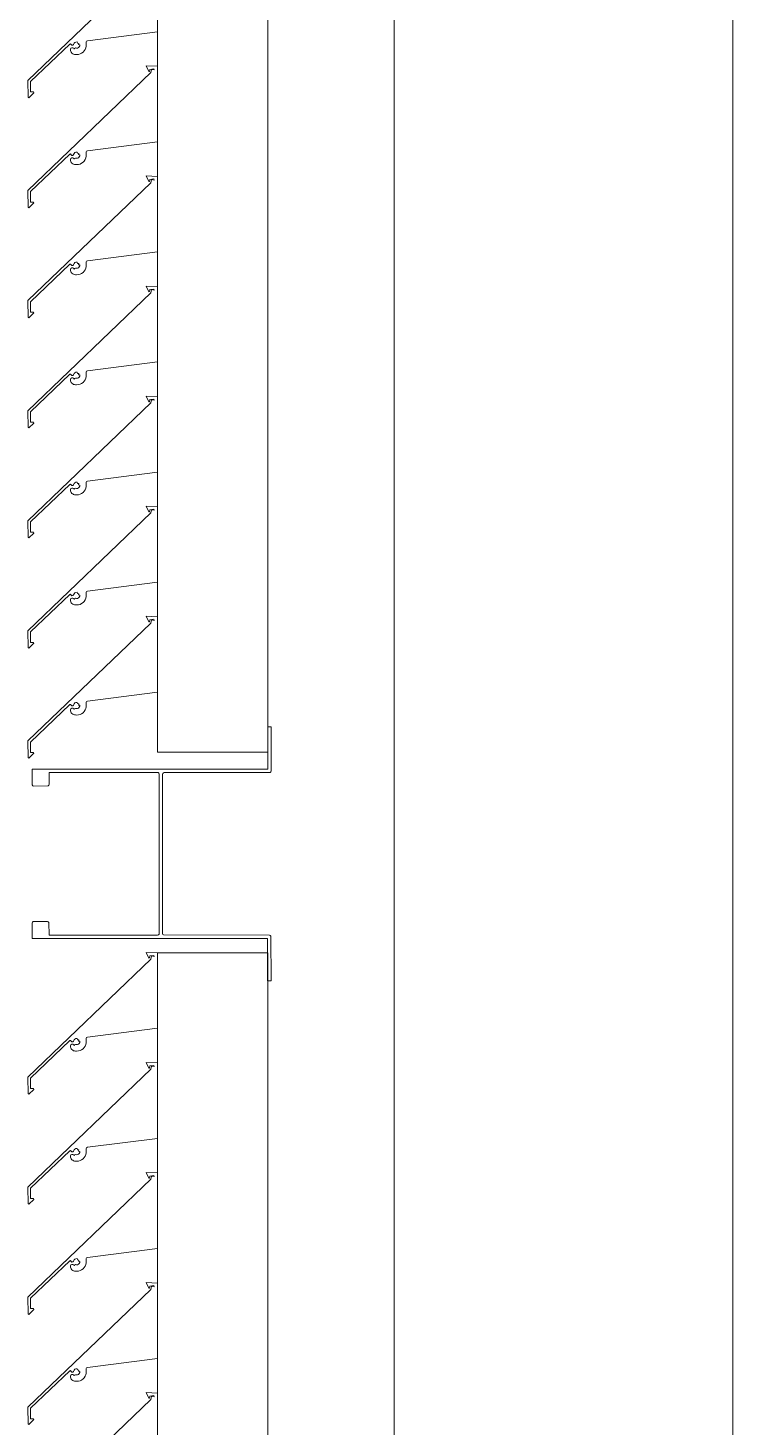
# Model space of a CAD drawing. Header units: millimetres. Extents: x -220592 to 404889, y -217665 to 38245.
# Drawn here: x -806.58 to -802.42, y -1155.91 to -1147.65 of the extents above; entities that cross this region are included whole.
import ezdxf

# ---------------------------------------------------------------- set-up
doc = ezdxf.new("R2010")
doc.units = ezdxf.units.MM
doc.linetypes.add('XKITLINE00', pattern=[0])
doc.layers.add('Part', color=7, linetype='Continuous', lineweight=0)

# ---------------------------------------------------------------- blocks, each defined once
blk = doc.blocks.new('*A15047')
at = {"layer": 'Part', "color": 7, "linetype": 'XKITLINE00', "lineweight": 0}
for p, q in [((8.69, 356.643483), (8.69, 102.780027)), ((6.69, 102.780027), (6.69, 273.099959))]:
    blk.add_line(p, q, dxfattribs=at)
blk = doc.blocks.new('*A15754')
at = {"layer": 'Part', "color": 7, "linetype": 'XKITLINE00', "lineweight": 0}
for p, q in [((5.255094, 253.977984), (4.529972, 253.281738)), ((5.294696, 254.015326), (5.227201, 254.01794)), ((5.227201, 254.01794), (5.242736, 253.984453)), ((5.242736, 253.984453), (5.247859, 253.984865)), ((5.247859, 253.984865), (5.247988, 253.997056)), ((5.247988, 253.997056), (5.272971, 254.000196)), ((5.257991, 253.996527), (5.255094, 253.977984)), ((5.275007, 253.993623), (5.257991, 253.996527)), ((5.272971, 254.000196), (5.275007, 253.993623)), ((4.880888, 253.516618), (5.294696, 253.569622)), ((4.545007, 253.275371), (4.776023, 253.496774)), ((4.776023, 253.496774), (4.781182, 253.497866)), ((4.78333, 253.471956), (4.78069, 253.466482)), ((4.78069, 253.466482), (4.781186, 253.458712)), ((4.781182, 253.497866), (4.784837, 253.493239)), ((4.781186, 253.458712), (4.782921, 253.453216)), ((4.788474, 253.475193), (4.78333, 253.471956)), ((4.784837, 253.493239), (4.789301, 253.489385)), ((4.794552, 253.475205), (4.788474, 253.475193)), ((4.789301, 253.489385), (4.795195, 253.489591)), ((4.799708, 253.471987), (4.794552, 253.475205)), ((4.795195, 253.489591), (4.799378, 253.493748)), ((4.799378, 253.493748), (4.802492, 253.501322)), ((4.80265, 253.466515), (4.799708, 253.471987)), ((4.802492, 253.501322), (4.807159, 253.506108)), ((4.80468, 253.471496), (4.80265, 253.466515)), ((4.809491, 253.473903), (4.80468, 253.471496)), ((4.807159, 253.506108), (4.813235, 253.508898)), ((4.815409, 253.472998), (4.809491, 253.473903)), ((4.813235, 253.508898), (4.819907, 253.50932)), ((4.821909, 253.473342), (4.815409, 253.472998)), ((4.819907, 253.50932), (4.822229, 253.50193)), ((4.827877, 253.47594), (4.821909, 253.473342)), ((4.822229, 253.50193), (4.829394, 253.500986)), ((4.832559, 253.480462), (4.827877, 253.47594)), ((4.829394, 253.500986), (4.828225, 253.493926)), ((4.828225, 253.493926), (4.83593, 253.49282)), ((4.835361, 253.486336), (4.832559, 253.480462)), ((4.83593, 253.49282), (4.835361, 253.486336)), ((4.854591, 253.448618), (4.861687, 253.456005)), ((4.861687, 253.456005), (4.867327, 253.464555)), ((4.867327, 253.464555), (4.871325, 253.473985)), ((4.871325, 253.473985), (4.873548, 253.483984)), ((4.872437, 253.504354), (4.872676, 253.509876)), ((4.873923, 253.49422), (4.872437, 253.504354)), ((4.872676, 253.509876), (4.875813, 253.514428)), ((4.873548, 253.483984), (4.873923, 253.49422)), ((4.875813, 253.514428), (4.880888, 253.516618)), ((4.782921, 253.453216), (4.785675, 253.448153)), ((4.785675, 253.448153), (4.789347, 253.44371)), ((4.789347, 253.44371), (4.7938, 253.440052)), ((4.7938, 253.440052), (4.79887, 253.437312)), ((4.79887, 253.437312), (4.804371, 253.435593)), ((4.804371, 253.435593), (4.810099, 253.434957)), ((4.810099, 253.434957), (4.816898, 253.434859)), ((4.816898, 253.434859), (4.827111, 253.435644)), ((4.827111, 253.435644), (4.837012, 253.438267)), ((4.837012, 253.438267), (4.846275, 253.44264)), ((4.846275, 253.44264), (4.854591, 253.448618)), ((4.529972, 253.281738), (4.530525, 253.182587)), ((4.535206, 253.180119), (4.563855, 253.209007)), ((4.54535, 253.214025), (4.545007, 253.275371)), ((4.56277, 253.213928), (4.54535, 253.214025)), ((4.563855, 253.209007), (4.56277, 253.213928)), ((4.530525, 253.182587), (4.535206, 253.180119))]:
    blk.add_line(p, q, dxfattribs=at)
blk = doc.blocks.new('*A15755')
at = {"layer": 'Part', "color": 7, "linetype": 'XKITLINE00', "lineweight": 0}
for p, q in [((5.255094, 253.327984), (4.529972, 252.631738)), ((5.294696, 253.365326), (5.227201, 253.36794)), ((5.227201, 253.36794), (5.242736, 253.334453)), ((5.242736, 253.334453), (5.247859, 253.334865)), ((5.247859, 253.334865), (5.247988, 253.347056)), ((5.247988, 253.347056), (5.272971, 253.350196)), ((5.257991, 253.346527), (5.255094, 253.327984)), ((5.275007, 253.343623), (5.257991, 253.346527)), ((5.272971, 253.350196), (5.275007, 253.343623)), ((4.880888, 252.866618), (5.294696, 252.919622)), ((4.545007, 252.625371), (4.776023, 252.846774)), ((4.776023, 252.846774), (4.781182, 252.847866)), ((4.78333, 252.821956), (4.78069, 252.816482)), ((4.78069, 252.816482), (4.781186, 252.808712)), ((4.781182, 252.847866), (4.784837, 252.843239)), ((4.781186, 252.808712), (4.782921, 252.803216)), ((4.782921, 252.803216), (4.785675, 252.798153)), ((4.788474, 252.825193), (4.78333, 252.821956)), ((4.784837, 252.843239), (4.789301, 252.839385)), ((4.785675, 252.798153), (4.789347, 252.79371)), ((4.794552, 252.825205), (4.788474, 252.825193)), ((4.789301, 252.839385), (4.795195, 252.839591)), ((4.789347, 252.79371), (4.7938, 252.790052)), ((4.799708, 252.821987), (4.794552, 252.825205)), ((4.795195, 252.839591), (4.799378, 252.843748)), ((4.799378, 252.843748), (4.802492, 252.851322)), ((4.80265, 252.816515), (4.799708, 252.821987)), ((4.802492, 252.851322), (4.807159, 252.856108)), ((4.80468, 252.821496), (4.80265, 252.816515)), ((4.809491, 252.823903), (4.80468, 252.821496)), ((4.807159, 252.856108), (4.813235, 252.858898)), ((4.815409, 252.822998), (4.809491, 252.823903)), ((4.813235, 252.858898), (4.819907, 252.85932)), ((4.821909, 252.823342), (4.815409, 252.822998)), ((4.819907, 252.85932), (4.822229, 252.85193)), ((4.827877, 252.82594), (4.821909, 252.823342)), ((4.822229, 252.85193), (4.829394, 252.850986)), ((4.832559, 252.830462), (4.827877, 252.82594)), ((4.829394, 252.850986), (4.828225, 252.843926)), ((4.828225, 252.843926), (4.83593, 252.84282)), ((4.835361, 252.836336), (4.832559, 252.830462)), ((4.83593, 252.84282), (4.835361, 252.836336)), ((4.846275, 252.79264), (4.854591, 252.798618)), ((4.854591, 252.798618), (4.861687, 252.806005)), ((4.861687, 252.806005), (4.867327, 252.814555)), ((4.867327, 252.814555), (4.871325, 252.823985)), ((4.871325, 252.823985), (4.873548, 252.833984)), ((4.872437, 252.854354), (4.872676, 252.859876)), ((4.873923, 252.84422), (4.872437, 252.854354)), ((4.872676, 252.859876), (4.875813, 252.864428)), ((4.873548, 252.833984), (4.873923, 252.84422)), ((4.875813, 252.864428), (4.880888, 252.866618)), ((4.7938, 252.790052), (4.79887, 252.787312)), ((4.79887, 252.787312), (4.804371, 252.785593)), ((4.804371, 252.785593), (4.810099, 252.784957)), ((4.810099, 252.784957), (4.816898, 252.784859)), ((4.816898, 252.784859), (4.827111, 252.785644)), ((4.827111, 252.785644), (4.837012, 252.788267)), ((4.837012, 252.788267), (4.846275, 252.79264)), ((4.529972, 252.631738), (4.530525, 252.532587)), ((4.535206, 252.530119), (4.563855, 252.559007)), ((4.54535, 252.564025), (4.545007, 252.625371)), ((4.56277, 252.563928), (4.54535, 252.564025)), ((4.563855, 252.559007), (4.56277, 252.563928)), ((4.530525, 252.532587), (4.535206, 252.530119))]:
    blk.add_line(p, q, dxfattribs=at)
blk = doc.blocks.new('*A15770')
at = {"layer": 'Part', "color": 7, "linetype": 'XKITLINE00', "lineweight": 0}
for p, q in [((5.294696, 255.96533), (5.944696, 255.96533)), ((5.294696, 255.96533), (5.294696, 243.465444)), ((5.944696, 255.96533), (5.944696, 243.465444)), ((5.294696, 243.465444), (5.944696, 243.465444))]:
    blk.add_line(p, q, dxfattribs=at)
blk = doc.blocks.new('*A15775')
at = {"layer": 'Part', "color": 7, "linetype": 'XKITLINE00', "lineweight": 0}
for p, q in [((5.294696, 257.949826), (5.227201, 257.95244)), ((5.227201, 257.95244), (5.242736, 257.918953)), ((5.242736, 257.918953), (5.247859, 257.919365)), ((5.247859, 257.919365), (5.247988, 257.931556)), ((5.247988, 257.931556), (5.272971, 257.934696)), ((5.257991, 257.931027), (5.255094, 257.912484)), ((5.275007, 257.928123), (5.257991, 257.931027)), ((5.272971, 257.934696), (5.275007, 257.928123)), ((5.255094, 257.912484), (4.529972, 257.216238)), ((4.880888, 257.451118), (5.294696, 257.504122)), ((4.545007, 257.209871), (4.776023, 257.431274)), ((4.776023, 257.431274), (4.781182, 257.432366)), ((4.781182, 257.432366), (4.784837, 257.427739)), ((4.784837, 257.427739), (4.789301, 257.423885)), ((4.789301, 257.423885), (4.795195, 257.424091)), ((4.795195, 257.424091), (4.799378, 257.428248)), ((4.799378, 257.428248), (4.802492, 257.435822)), ((4.802492, 257.435822), (4.807159, 257.440608)), ((4.807159, 257.440608), (4.813235, 257.443398)), ((4.813235, 257.443398), (4.819907, 257.44382)), ((4.819907, 257.44382), (4.822229, 257.43643)), ((4.822229, 257.43643), (4.829394, 257.435486)), ((4.829394, 257.435486), (4.828225, 257.428426)), ((4.828225, 257.428426), (4.83593, 257.42732)), ((4.835361, 257.420836), (4.832559, 257.414962)), ((4.83593, 257.42732), (4.835361, 257.420836)), ((4.872437, 257.438854), (4.872676, 257.444376)), ((4.873923, 257.42872), (4.872437, 257.438854)), ((4.872676, 257.444376), (4.875813, 257.448928)), ((4.873548, 257.418484), (4.873923, 257.42872)), ((4.875813, 257.448928), (4.880888, 257.451118)), ((4.78333, 257.406456), (4.78069, 257.400982)), ((4.78069, 257.400982), (4.781186, 257.393212)), ((4.781186, 257.393212), (4.782921, 257.387716)), ((4.782921, 257.387716), (4.785675, 257.382653)), ((4.788474, 257.409693), (4.78333, 257.406456)), ((4.785675, 257.382653), (4.789347, 257.37821)), ((4.794552, 257.409705), (4.788474, 257.409693)), ((4.789347, 257.37821), (4.7938, 257.374552)), ((4.7938, 257.374552), (4.79887, 257.371812)), ((4.799708, 257.406487), (4.794552, 257.409705)), ((4.79887, 257.371812), (4.804371, 257.370093)), ((4.80265, 257.401015), (4.799708, 257.406487)), ((4.80468, 257.405996), (4.80265, 257.401015)), ((4.804371, 257.370093), (4.810099, 257.369457)), ((4.809491, 257.408403), (4.80468, 257.405996)), ((4.815409, 257.407498), (4.809491, 257.408403)), ((4.810099, 257.369457), (4.816898, 257.369359)), ((4.821909, 257.407842), (4.815409, 257.407498)), ((4.816898, 257.369359), (4.827111, 257.370144)), ((4.827877, 257.41044), (4.821909, 257.407842)), ((4.827111, 257.370144), (4.837012, 257.372767)), ((4.832559, 257.414962), (4.827877, 257.41044)), ((4.837012, 257.372767), (4.846275, 257.37714)), ((4.846275, 257.37714), (4.854591, 257.383118)), ((4.854591, 257.383118), (4.861687, 257.390505)), ((4.861687, 257.390505), (4.867327, 257.399055)), ((4.867327, 257.399055), (4.871325, 257.408485)), ((4.871325, 257.408485), (4.873548, 257.418484)), ((4.529972, 257.216238), (4.530525, 257.117087)), ((4.54535, 257.148525), (4.545007, 257.209871)), ((4.530525, 257.117087), (4.535206, 257.114619)), ((4.535206, 257.114619), (4.563855, 257.143507)), ((4.56277, 257.148428), (4.54535, 257.148525)), ((4.563855, 257.143507), (4.56277, 257.148428))]:
    blk.add_line(p, q, dxfattribs=at)
blk = doc.blocks.new('*A15776')
at = {"layer": 'Part', "color": 7, "linetype": 'XKITLINE00', "lineweight": 0}
for p, q in [((5.294696, 258.599826), (5.227201, 258.60244)), ((5.227201, 258.60244), (5.242736, 258.568953)), ((5.247859, 258.569365), (5.247988, 258.581556)), ((5.247988, 258.581556), (5.272971, 258.584696)), ((5.257991, 258.581027), (5.255094, 258.562484)), ((5.275007, 258.578123), (5.257991, 258.581027)), ((5.272971, 258.584696), (5.275007, 258.578123)), ((5.255094, 258.562484), (4.529972, 257.866238)), ((5.242736, 258.568953), (5.247859, 258.569365)), ((4.545007, 257.859871), (4.776023, 258.081274)), ((4.776023, 258.081274), (4.781182, 258.082366)), ((4.781182, 258.082366), (4.784837, 258.077739)), ((4.799378, 258.078248), (4.802492, 258.085822)), ((4.802492, 258.085822), (4.807159, 258.090608)), ((4.807159, 258.090608), (4.813235, 258.093398)), ((4.813235, 258.093398), (4.819907, 258.09382)), ((4.819907, 258.09382), (4.822229, 258.08643)), ((4.822229, 258.08643), (4.829394, 258.085486)), ((4.829394, 258.085486), (4.828225, 258.078426)), ((4.872437, 258.088854), (4.872676, 258.094376)), ((4.873923, 258.07872), (4.872437, 258.088854)), ((4.872676, 258.094376), (4.875813, 258.098928)), ((4.875813, 258.098928), (4.880888, 258.101118)), ((4.880888, 258.101118), (5.294696, 258.154122)), ((4.78333, 258.056456), (4.78069, 258.050982)), ((4.78069, 258.050982), (4.781186, 258.043212)), ((4.781186, 258.043212), (4.782921, 258.037716)), ((4.782921, 258.037716), (4.785675, 258.032653)), ((4.788474, 258.059693), (4.78333, 258.056456)), ((4.784837, 258.077739), (4.789301, 258.073885)), ((4.785675, 258.032653), (4.789347, 258.02821)), ((4.794552, 258.059705), (4.788474, 258.059693)), ((4.789301, 258.073885), (4.795195, 258.074091)), ((4.789347, 258.02821), (4.7938, 258.024552)), ((4.7938, 258.024552), (4.79887, 258.021812)), ((4.799708, 258.056487), (4.794552, 258.059705)), ((4.795195, 258.074091), (4.799378, 258.078248)), ((4.79887, 258.021812), (4.804371, 258.020093)), ((4.80265, 258.051015), (4.799708, 258.056487)), ((4.80468, 258.055996), (4.80265, 258.051015)), ((4.804371, 258.020093), (4.810099, 258.019457)), ((4.809491, 258.058403), (4.80468, 258.055996)), ((4.815409, 258.057498), (4.809491, 258.058403)), ((4.810099, 258.019457), (4.816898, 258.019359)), ((4.821909, 258.057842), (4.815409, 258.057498)), ((4.816898, 258.019359), (4.827111, 258.020144)), ((4.827877, 258.06044), (4.821909, 258.057842)), ((4.827111, 258.020144), (4.837012, 258.022767)), ((4.832559, 258.064962), (4.827877, 258.06044)), ((4.828225, 258.078426), (4.83593, 258.07732)), ((4.835361, 258.070836), (4.832559, 258.064962)), ((4.83593, 258.07732), (4.835361, 258.070836)), ((4.837012, 258.022767), (4.846275, 258.02714)), ((4.846275, 258.02714), (4.854591, 258.033118)), ((4.854591, 258.033118), (4.861687, 258.040505)), ((4.861687, 258.040505), (4.867327, 258.049055)), ((4.867327, 258.049055), (4.871325, 258.058485)), ((4.871325, 258.058485), (4.873548, 258.068484)), ((4.873548, 258.068484), (4.873923, 258.07872)), ((4.529972, 257.866238), (4.530525, 257.767087)), ((4.54535, 257.798525), (4.545007, 257.859871)), ((4.530525, 257.767087), (4.535206, 257.764619)), ((4.535206, 257.764619), (4.563855, 257.793507)), ((4.56277, 257.798428), (4.54535, 257.798525)), ((4.563855, 257.793507), (4.56277, 257.798428))]:
    blk.add_line(p, q, dxfattribs=at)
blk = doc.blocks.new('*A15777')
at = {"layer": 'Part', "color": 7, "linetype": 'XKITLINE00', "lineweight": 0}
for p, q in [((5.294696, 259.249826), (5.227201, 259.25244)), ((5.227201, 259.25244), (5.242736, 259.218953)), ((5.255094, 259.212484), (4.529972, 258.516238)), ((5.242736, 259.218953), (5.247859, 259.219365)), ((5.247859, 259.219365), (5.247988, 259.231556)), ((5.247988, 259.231556), (5.272971, 259.234696)), ((5.257991, 259.231027), (5.255094, 259.212484)), ((5.275007, 259.228123), (5.257991, 259.231027)), ((5.272971, 259.234696), (5.275007, 259.228123)), ((4.807159, 258.740608), (4.813235, 258.743398)), ((4.813235, 258.743398), (4.819907, 258.74382)), ((4.819907, 258.74382), (4.822229, 258.73643)), ((4.872437, 258.738854), (4.872676, 258.744376)), ((4.872676, 258.744376), (4.875813, 258.748928)), ((4.875813, 258.748928), (4.880888, 258.751118)), ((4.880888, 258.751118), (5.294696, 258.804122)), ((4.545007, 258.509871), (4.776023, 258.731274)), ((4.776023, 258.731274), (4.781182, 258.732366)), ((4.78333, 258.706456), (4.78069, 258.700982)), ((4.78069, 258.700982), (4.781186, 258.693212)), ((4.781182, 258.732366), (4.784837, 258.727739)), ((4.781186, 258.693212), (4.782921, 258.687716)), ((4.782921, 258.687716), (4.785675, 258.682653)), ((4.788474, 258.709693), (4.78333, 258.706456)), ((4.784837, 258.727739), (4.789301, 258.723885)), ((4.785675, 258.682653), (4.789347, 258.67821)), ((4.794552, 258.709705), (4.788474, 258.709693)), ((4.789301, 258.723885), (4.795195, 258.724091)), ((4.789347, 258.67821), (4.7938, 258.674552)), ((4.7938, 258.674552), (4.79887, 258.671812)), ((4.799708, 258.706487), (4.794552, 258.709705)), ((4.795195, 258.724091), (4.799378, 258.728248)), ((4.79887, 258.671812), (4.804371, 258.670093)), ((4.799378, 258.728248), (4.802492, 258.735822)), ((4.80265, 258.701015), (4.799708, 258.706487)), ((4.802492, 258.735822), (4.807159, 258.740608)), ((4.80468, 258.705996), (4.80265, 258.701015)), ((4.804371, 258.670093), (4.810099, 258.669457)), ((4.809491, 258.708403), (4.80468, 258.705996)), ((4.815409, 258.707498), (4.809491, 258.708403)), ((4.810099, 258.669457), (4.816898, 258.669359)), ((4.821909, 258.707842), (4.815409, 258.707498)), ((4.816898, 258.669359), (4.827111, 258.670144)), ((4.827877, 258.71044), (4.821909, 258.707842)), ((4.822229, 258.73643), (4.829394, 258.735486)), ((4.827111, 258.670144), (4.837012, 258.672767)), ((4.832559, 258.714962), (4.827877, 258.71044)), ((4.829394, 258.735486), (4.828225, 258.728426)), ((4.828225, 258.728426), (4.83593, 258.72732)), ((4.835361, 258.720836), (4.832559, 258.714962)), ((4.83593, 258.72732), (4.835361, 258.720836)), ((4.837012, 258.672767), (4.846275, 258.67714)), ((4.846275, 258.67714), (4.854591, 258.683118)), ((4.854591, 258.683118), (4.861687, 258.690505)), ((4.861687, 258.690505), (4.867327, 258.699055)), ((4.867327, 258.699055), (4.871325, 258.708485)), ((4.871325, 258.708485), (4.873548, 258.718484)), ((4.873923, 258.72872), (4.872437, 258.738854)), ((4.873548, 258.718484), (4.873923, 258.72872)), ((4.529972, 258.516238), (4.530525, 258.417087)), ((4.54535, 258.448525), (4.545007, 258.509871)), ((4.530525, 258.417087), (4.535206, 258.414619)), ((4.535206, 258.414619), (4.563855, 258.443507)), ((4.56277, 258.448428), (4.54535, 258.448525)), ((4.563855, 258.443507), (4.56277, 258.448428))]:
    blk.add_line(p, q, dxfattribs=at)
blk = doc.blocks.new('*A15778')
at = {"layer": 'Part', "color": 7, "linetype": 'XKITLINE00', "lineweight": 0}
for p, q in [((5.294696, 259.899826), (5.227201, 259.90244)), ((5.227201, 259.90244), (5.242736, 259.868953)), ((5.255094, 259.862484), (4.529972, 259.166238)), ((5.242736, 259.868953), (5.247859, 259.869365)), ((5.247859, 259.869365), (5.247988, 259.881556)), ((5.247988, 259.881556), (5.272971, 259.884696)), ((5.257991, 259.881027), (5.255094, 259.862484)), ((5.275007, 259.878123), (5.257991, 259.881027)), ((5.272971, 259.884696), (5.275007, 259.878123)), ((4.880888, 259.401118), (5.294696, 259.454122)), ((4.545007, 259.159871), (4.776023, 259.381274)), ((4.776023, 259.381274), (4.781182, 259.382366)), ((4.78333, 259.356456), (4.78069, 259.350982)), ((4.78069, 259.350982), (4.781186, 259.343212)), ((4.781182, 259.382366), (4.784837, 259.377739)), ((4.781186, 259.343212), (4.782921, 259.337716)), ((4.782921, 259.337716), (4.785675, 259.332653)), ((4.788474, 259.359693), (4.78333, 259.356456)), ((4.784837, 259.377739), (4.789301, 259.373885)), ((4.785675, 259.332653), (4.789347, 259.32821)), ((4.794552, 259.359705), (4.788474, 259.359693)), ((4.789301, 259.373885), (4.795195, 259.374091)), ((4.789347, 259.32821), (4.7938, 259.324552)), ((4.7938, 259.324552), (4.79887, 259.321812)), ((4.799708, 259.356487), (4.794552, 259.359705)), ((4.795195, 259.374091), (4.799378, 259.378248)), ((4.79887, 259.321812), (4.804371, 259.320093)), ((4.799378, 259.378248), (4.802492, 259.385822)), ((4.80265, 259.351015), (4.799708, 259.356487)), ((4.802492, 259.385822), (4.807159, 259.390608)), ((4.80468, 259.355996), (4.80265, 259.351015)), ((4.804371, 259.320093), (4.810099, 259.319457)), ((4.809491, 259.358403), (4.80468, 259.355996)), ((4.807159, 259.390608), (4.813235, 259.393398)), ((4.815409, 259.357498), (4.809491, 259.358403)), ((4.810099, 259.319457), (4.816898, 259.319359)), ((4.813235, 259.393398), (4.819907, 259.39382)), ((4.821909, 259.357842), (4.815409, 259.357498)), ((4.816898, 259.319359), (4.827111, 259.320144)), ((4.819907, 259.39382), (4.822229, 259.38643)), ((4.827877, 259.36044), (4.821909, 259.357842)), ((4.822229, 259.38643), (4.829394, 259.385486)), ((4.827111, 259.320144), (4.837012, 259.322767)), ((4.832559, 259.364962), (4.827877, 259.36044)), ((4.829394, 259.385486), (4.828225, 259.378426)), ((4.828225, 259.378426), (4.83593, 259.37732)), ((4.835361, 259.370836), (4.832559, 259.364962)), ((4.83593, 259.37732), (4.835361, 259.370836)), ((4.837012, 259.322767), (4.846275, 259.32714)), ((4.846275, 259.32714), (4.854591, 259.333118)), ((4.854591, 259.333118), (4.861687, 259.340505)), ((4.861687, 259.340505), (4.867327, 259.349055)), ((4.867327, 259.349055), (4.871325, 259.358485)), ((4.871325, 259.358485), (4.873548, 259.368484)), ((4.872437, 259.388854), (4.872676, 259.394376)), ((4.873923, 259.37872), (4.872437, 259.388854)), ((4.872676, 259.394376), (4.875813, 259.398928)), ((4.873548, 259.368484), (4.873923, 259.37872)), ((4.875813, 259.398928), (4.880888, 259.401118)), ((4.529972, 259.166238), (4.530525, 259.067087)), ((4.54535, 259.098525), (4.545007, 259.159871)), ((4.535206, 259.064619), (4.563855, 259.093507)), ((4.56277, 259.098428), (4.54535, 259.098525)), ((4.563855, 259.093507), (4.56277, 259.098428)), ((4.530525, 259.067087), (4.535206, 259.064619))]:
    blk.add_line(p, q, dxfattribs=at)
blk = doc.blocks.new('*A15779')
at = {"layer": 'Part', "color": 7, "linetype": 'XKITLINE00', "lineweight": 0}
for p, q in [((5.255094, 260.512484), (4.529972, 259.816238)), ((5.294696, 260.549826), (5.227201, 260.55244)), ((5.227201, 260.55244), (5.242736, 260.518953)), ((5.242736, 260.518953), (5.247859, 260.519365)), ((5.247859, 260.519365), (5.247988, 260.531556)), ((5.247988, 260.531556), (5.272971, 260.534696)), ((5.257991, 260.531027), (5.255094, 260.512484)), ((5.275007, 260.528123), (5.257991, 260.531027)), ((5.272971, 260.534696), (5.275007, 260.528123)), ((4.880888, 260.051118), (5.294696, 260.104122)), ((4.545007, 259.809871), (4.776023, 260.031274)), ((4.776023, 260.031274), (4.781182, 260.032366)), ((4.78333, 260.006456), (4.78069, 260.000982)), ((4.78069, 260.000982), (4.781186, 259.993212)), ((4.781182, 260.032366), (4.784837, 260.027739)), ((4.781186, 259.993212), (4.782921, 259.987716)), ((4.782921, 259.987716), (4.785675, 259.982653)), ((4.788474, 260.009693), (4.78333, 260.006456)), ((4.784837, 260.027739), (4.789301, 260.023885)), ((4.785675, 259.982653), (4.789347, 259.97821)), ((4.794552, 260.009705), (4.788474, 260.009693)), ((4.789301, 260.023885), (4.795195, 260.024091)), ((4.799708, 260.006487), (4.794552, 260.009705)), ((4.795195, 260.024091), (4.799378, 260.028248)), ((4.799378, 260.028248), (4.802492, 260.035822)), ((4.80265, 260.001015), (4.799708, 260.006487)), ((4.802492, 260.035822), (4.807159, 260.040608)), ((4.80468, 260.005996), (4.80265, 260.001015)), ((4.809491, 260.008403), (4.80468, 260.005996)), ((4.807159, 260.040608), (4.813235, 260.043398)), ((4.815409, 260.007498), (4.809491, 260.008403)), ((4.813235, 260.043398), (4.819907, 260.04382)), ((4.821909, 260.007842), (4.815409, 260.007498)), ((4.819907, 260.04382), (4.822229, 260.03643)), ((4.827877, 260.01044), (4.821909, 260.007842)), ((4.822229, 260.03643), (4.829394, 260.035486)), ((4.832559, 260.014962), (4.827877, 260.01044)), ((4.829394, 260.035486), (4.828225, 260.028426)), ((4.828225, 260.028426), (4.83593, 260.02732)), ((4.835361, 260.020836), (4.832559, 260.014962)), ((4.83593, 260.02732), (4.835361, 260.020836)), ((4.846275, 259.97714), (4.854591, 259.983118)), ((4.854591, 259.983118), (4.861687, 259.990505)), ((4.861687, 259.990505), (4.867327, 259.999055)), ((4.867327, 259.999055), (4.871325, 260.008485)), ((4.871325, 260.008485), (4.873548, 260.018484)), ((4.872437, 260.038854), (4.872676, 260.044376)), ((4.873923, 260.02872), (4.872437, 260.038854)), ((4.872676, 260.044376), (4.875813, 260.048928)), ((4.873548, 260.018484), (4.873923, 260.02872)), ((4.875813, 260.048928), (4.880888, 260.051118)), ((4.789347, 259.97821), (4.7938, 259.974552)), ((4.7938, 259.974552), (4.79887, 259.971812)), ((4.79887, 259.971812), (4.804371, 259.970093)), ((4.804371, 259.970093), (4.810099, 259.969457)), ((4.810099, 259.969457), (4.816898, 259.969359)), ((4.816898, 259.969359), (4.827111, 259.970144)), ((4.827111, 259.970144), (4.837012, 259.972767)), ((4.837012, 259.972767), (4.846275, 259.97714)), ((4.529972, 259.816238), (4.530525, 259.717087)), ((4.535206, 259.714619), (4.563855, 259.743507)), ((4.54535, 259.748525), (4.545007, 259.809871)), ((4.56277, 259.748428), (4.54535, 259.748525)), ((4.563855, 259.743507), (4.56277, 259.748428)), ((4.530525, 259.717087), (4.535206, 259.714619))]:
    blk.add_line(p, q, dxfattribs=at)
blk = doc.blocks.new('*A15780')
at = {"layer": 'Part', "color": 7, "linetype": 'XKITLINE00', "lineweight": 0}
for p, q in [((5.255094, 261.162484), (4.529972, 260.466238)), ((5.294696, 261.199826), (5.227201, 261.20244)), ((5.227201, 261.20244), (5.242736, 261.168953)), ((5.242736, 261.168953), (5.247859, 261.169365)), ((5.247859, 261.169365), (5.247988, 261.181556)), ((5.247988, 261.181556), (5.272971, 261.184696)), ((5.257991, 261.181027), (5.255094, 261.162484)), ((5.275007, 261.178123), (5.257991, 261.181027)), ((5.272971, 261.184696), (5.275007, 261.178123)), ((4.880888, 260.701118), (5.294696, 260.754122)), ((4.545007, 260.459871), (4.776023, 260.681274)), ((4.776023, 260.681274), (4.781182, 260.682366)), ((4.78333, 260.656456), (4.78069, 260.650982)), ((4.78069, 260.650982), (4.781186, 260.643212)), ((4.781182, 260.682366), (4.784837, 260.677739)), ((4.781186, 260.643212), (4.782921, 260.637716)), ((4.788474, 260.659693), (4.78333, 260.656456)), ((4.784837, 260.677739), (4.789301, 260.673885)), ((4.794552, 260.659705), (4.788474, 260.659693)), ((4.789301, 260.673885), (4.795195, 260.674091)), ((4.799708, 260.656487), (4.794552, 260.659705)), ((4.795195, 260.674091), (4.799378, 260.678248)), ((4.799378, 260.678248), (4.802492, 260.685822)), ((4.80265, 260.651015), (4.799708, 260.656487)), ((4.802492, 260.685822), (4.807159, 260.690608)), ((4.80468, 260.655996), (4.80265, 260.651015)), ((4.809491, 260.658403), (4.80468, 260.655996)), ((4.807159, 260.690608), (4.813235, 260.693398)), ((4.815409, 260.657498), (4.809491, 260.658403)), ((4.813235, 260.693398), (4.819907, 260.69382)), ((4.821909, 260.657842), (4.815409, 260.657498)), ((4.819907, 260.69382), (4.822229, 260.68643)), ((4.827877, 260.66044), (4.821909, 260.657842)), ((4.822229, 260.68643), (4.829394, 260.685486)), ((4.832559, 260.664962), (4.827877, 260.66044)), ((4.829394, 260.685486), (4.828225, 260.678426)), ((4.828225, 260.678426), (4.83593, 260.67732)), ((4.835361, 260.670836), (4.832559, 260.664962)), ((4.83593, 260.67732), (4.835361, 260.670836)), ((4.861687, 260.640505), (4.867327, 260.649055)), ((4.867327, 260.649055), (4.871325, 260.658485)), ((4.871325, 260.658485), (4.873548, 260.668484)), ((4.872437, 260.688854), (4.872676, 260.694376)), ((4.873923, 260.67872), (4.872437, 260.688854)), ((4.872676, 260.694376), (4.875813, 260.698928)), ((4.873548, 260.668484), (4.873923, 260.67872)), ((4.875813, 260.698928), (4.880888, 260.701118)), ((4.782921, 260.637716), (4.785675, 260.632653)), ((4.785675, 260.632653), (4.789347, 260.62821)), ((4.789347, 260.62821), (4.7938, 260.624552)), ((4.7938, 260.624552), (4.79887, 260.621812)), ((4.79887, 260.621812), (4.804371, 260.620093)), ((4.804371, 260.620093), (4.810099, 260.619457)), ((4.810099, 260.619457), (4.816898, 260.619359)), ((4.816898, 260.619359), (4.827111, 260.620144)), ((4.827111, 260.620144), (4.837012, 260.622767)), ((4.837012, 260.622767), (4.846275, 260.62714)), ((4.846275, 260.62714), (4.854591, 260.633118)), ((4.854591, 260.633118), (4.861687, 260.640505)), ((4.529972, 260.466238), (4.530525, 260.367087)), ((4.535206, 260.364619), (4.563855, 260.393507)), ((4.54535, 260.398525), (4.545007, 260.459871)), ((4.56277, 260.398428), (4.54535, 260.398525)), ((4.563855, 260.393507), (4.56277, 260.398428)), ((4.530525, 260.367087), (4.535206, 260.364619))]:
    blk.add_line(p, q, dxfattribs=at)
blk = doc.blocks.new('*A15781')
at = {"layer": 'Part', "color": 7, "linetype": 'XKITLINE00', "lineweight": 0}
for p, q in [((5.255094, 261.812484), (4.529972, 261.116238)), ((5.294696, 261.849826), (5.227201, 261.85244)), ((5.227201, 261.85244), (5.242736, 261.818953)), ((5.242736, 261.818953), (5.247859, 261.819365)), ((5.247859, 261.819365), (5.247988, 261.831556)), ((5.247988, 261.831556), (5.272971, 261.834696)), ((5.257991, 261.831027), (5.255094, 261.812484)), ((5.275007, 261.828123), (5.257991, 261.831027)), ((5.272971, 261.834696), (5.275007, 261.828123)), ((4.880888, 261.351118), (5.294696, 261.404122)), ((4.545007, 261.109871), (4.776023, 261.331274)), ((4.776023, 261.331274), (4.781182, 261.332366)), ((4.78333, 261.306456), (4.78069, 261.300982)), ((4.781182, 261.332366), (4.784837, 261.327739)), ((4.788474, 261.309693), (4.78333, 261.306456)), ((4.784837, 261.327739), (4.789301, 261.323885)), ((4.794552, 261.309705), (4.788474, 261.309693)), ((4.789301, 261.323885), (4.795195, 261.324091)), ((4.799708, 261.306487), (4.794552, 261.309705)), ((4.795195, 261.324091), (4.799378, 261.328248)), ((4.799378, 261.328248), (4.802492, 261.335822)), ((4.80265, 261.301015), (4.799708, 261.306487)), ((4.802492, 261.335822), (4.807159, 261.340608)), ((4.80468, 261.305996), (4.80265, 261.301015)), ((4.809491, 261.308403), (4.80468, 261.305996)), ((4.807159, 261.340608), (4.813235, 261.343398)), ((4.815409, 261.307498), (4.809491, 261.308403)), ((4.813235, 261.343398), (4.819907, 261.34382)), ((4.821909, 261.307842), (4.815409, 261.307498)), ((4.819907, 261.34382), (4.822229, 261.33643)), ((4.827877, 261.31044), (4.821909, 261.307842)), ((4.822229, 261.33643), (4.829394, 261.335486)), ((4.832559, 261.314962), (4.827877, 261.31044)), ((4.829394, 261.335486), (4.828225, 261.328426)), ((4.828225, 261.328426), (4.83593, 261.32732)), ((4.835361, 261.320836), (4.832559, 261.314962)), ((4.83593, 261.32732), (4.835361, 261.320836)), ((4.867327, 261.299055), (4.871325, 261.308485)), ((4.871325, 261.308485), (4.873548, 261.318484)), ((4.872437, 261.338854), (4.872676, 261.344376)), ((4.873923, 261.32872), (4.872437, 261.338854)), ((4.872676, 261.344376), (4.875813, 261.348928)), ((4.873548, 261.318484), (4.873923, 261.32872)), ((4.875813, 261.348928), (4.880888, 261.351118)), ((4.78069, 261.300982), (4.781186, 261.293212)), ((4.781186, 261.293212), (4.782921, 261.287716)), ((4.782921, 261.287716), (4.785675, 261.282653)), ((4.785675, 261.282653), (4.789347, 261.27821)), ((4.789347, 261.27821), (4.7938, 261.274552)), ((4.7938, 261.274552), (4.79887, 261.271812)), ((4.79887, 261.271812), (4.804371, 261.270093)), ((4.804371, 261.270093), (4.810099, 261.269457)), ((4.810099, 261.269457), (4.816898, 261.269359)), ((4.816898, 261.269359), (4.827111, 261.270144)), ((4.827111, 261.270144), (4.837012, 261.272767)), ((4.837012, 261.272767), (4.846275, 261.27714)), ((4.846275, 261.27714), (4.854591, 261.283118)), ((4.854591, 261.283118), (4.861687, 261.290505)), ((4.861687, 261.290505), (4.867327, 261.299055)), ((4.529972, 261.116238), (4.530525, 261.017087)), ((4.54535, 261.048525), (4.545007, 261.109871)), ((4.530525, 261.017087), (4.535206, 261.014619)), ((4.535206, 261.014619), (4.563855, 261.043507)), ((4.56277, 261.048428), (4.54535, 261.048525)), ((4.563855, 261.043507), (4.56277, 261.048428))]:
    blk.add_line(p, q, dxfattribs=at)
blk = doc.blocks.new('*A15795')
at = {"layer": 'Part', "color": 7, "linetype": 'XKITLINE00', "lineweight": 0}
for p, q in [((5.294696, 270.34983), (5.944696, 270.34983)), ((5.294696, 270.34983), (5.294696, 257.149944)), ((5.944696, 270.34983), (5.944696, 257.149944)), ((5.294696, 257.149944), (5.944696, 257.149944))]:
    blk.add_line(p, q, dxfattribs=at)
blk = doc.blocks.new('*A15797')
at = {"layer": 'Part', "color": 7, "linetype": 'XKITLINE00', "lineweight": 0}
for p, q in [((5.944368, 257.049725), (5.944412, 257.299725)), ((5.944412, 257.299725), (5.964412, 257.299722)), ((5.964412, 257.299722), (5.964367, 257.039722)), ((4.555113, 256.956141), (4.554368, 257.049968)), ((4.554368, 257.049968), (5.944368, 257.049725)), ((4.654365, 257.02995), (4.654353, 256.95995)), ((5.298192, 257.029077), (4.654365, 257.02995)), ((5.302679, 257.025393), (5.298192, 257.029077)), ((5.304363, 257.019837), (5.302679, 257.025393)), ((5.303437, 256.07601), (5.304363, 257.019837)), ((5.324363, 257.019833), (5.324199, 256.079833)), ((5.325125, 257.02366), (5.324363, 257.019833)), ((5.328809, 257.028147), (5.325125, 257.02366)), ((5.334365, 257.029832), (5.328809, 257.028147)), ((5.958192, 257.030484), (5.334365, 257.029832)), ((5.96268, 257.034166), (5.958192, 257.030484)), ((5.964367, 257.039722), (5.96268, 257.034166)), ((4.558796, 256.951652), (4.555113, 256.956141)), ((4.564351, 256.949966), (4.558796, 256.951652)), ((4.648178, 256.950713), (4.564351, 256.949966)), ((4.652666, 256.954395), (4.648178, 256.950713)), ((4.654353, 256.95995), (4.652666, 256.954395)), ((4.554194, 256.049968), (4.55421, 256.139968)), ((4.55421, 256.139968), (4.555896, 256.145523)), ((4.555896, 256.145523), (4.560384, 256.149206)), ((4.560384, 256.149206), (4.644211, 256.149952)), ((4.644211, 256.149952), (4.649767, 256.148266)), ((4.649767, 256.148266), (4.653449, 256.143777)), ((4.653449, 256.143777), (4.654197, 256.06995)), ((5.944194, 256.049725), (4.554194, 256.049968)), ((4.654197, 256.06995), (5.294197, 256.069839)), ((5.294197, 256.069839), (5.299753, 256.071523)), ((5.299753, 256.071523), (5.303437, 256.07601)), ((5.324199, 256.079833), (5.325883, 256.074277)), ((5.325883, 256.074277), (5.330371, 256.070594)), ((5.330371, 256.070594), (5.954197, 256.069723)), ((5.94415, 255.799725), (5.944194, 256.049725)), ((5.954197, 256.069723), (5.959753, 256.068037)), ((5.959753, 256.068037), (5.963435, 256.063549)), ((5.963435, 256.063549), (5.96415, 255.799722)), ((5.96415, 255.799722), (5.94415, 255.799725))]:
    blk.add_line(p, q, dxfattribs=at)
blk = doc.blocks.new('*A15798')
at = {"layer": 'Part', "color": 7, "linetype": 'XKITLINE00', "lineweight": 0}
for p, q in [((5.255094, 255.277984), (4.529972, 254.581738)), ((5.294696, 255.315326), (5.227201, 255.31794)), ((5.227201, 255.31794), (5.242736, 255.284453)), ((5.242736, 255.284453), (5.247859, 255.284865)), ((5.247859, 255.284865), (5.247988, 255.297056)), ((5.247988, 255.297056), (5.272971, 255.300196)), ((5.257991, 255.296527), (5.255094, 255.277984)), ((5.275007, 255.293623), (5.257991, 255.296527)), ((5.272971, 255.300196), (5.275007, 255.293623)), ((4.880888, 254.816618), (5.294696, 254.869622)), ((4.545007, 254.575371), (4.776023, 254.796774)), ((4.776023, 254.796774), (4.781182, 254.797866)), ((4.781182, 254.797866), (4.784837, 254.793239)), ((4.784837, 254.793239), (4.789301, 254.789385)), ((4.789301, 254.789385), (4.795195, 254.789591)), ((4.795195, 254.789591), (4.799378, 254.793748)), ((4.799378, 254.793748), (4.802492, 254.801322)), ((4.802492, 254.801322), (4.807159, 254.806108)), ((4.807159, 254.806108), (4.813235, 254.808898)), ((4.813235, 254.808898), (4.819907, 254.80932)), ((4.819907, 254.80932), (4.822229, 254.80193)), ((4.827877, 254.77594), (4.821909, 254.773342)), ((4.822229, 254.80193), (4.829394, 254.800986)), ((4.832559, 254.780462), (4.827877, 254.77594)), ((4.829394, 254.800986), (4.828225, 254.793926)), ((4.828225, 254.793926), (4.83593, 254.79282)), ((4.835361, 254.786336), (4.832559, 254.780462)), ((4.83593, 254.79282), (4.835361, 254.786336)), ((4.871325, 254.773985), (4.873548, 254.783984)), ((4.872437, 254.804354), (4.872676, 254.809876)), ((4.873923, 254.79422), (4.872437, 254.804354)), ((4.872676, 254.809876), (4.875813, 254.814428)), ((4.873548, 254.783984), (4.873923, 254.79422)), ((4.875813, 254.814428), (4.880888, 254.816618)), ((4.78333, 254.771956), (4.78069, 254.766482)), ((4.78069, 254.766482), (4.781186, 254.758712)), ((4.781186, 254.758712), (4.782921, 254.753216)), ((4.782921, 254.753216), (4.785675, 254.748153)), ((4.788474, 254.775193), (4.78333, 254.771956)), ((4.785675, 254.748153), (4.789347, 254.74371)), ((4.794552, 254.775205), (4.788474, 254.775193)), ((4.789347, 254.74371), (4.7938, 254.740052)), ((4.7938, 254.740052), (4.79887, 254.737312)), ((4.799708, 254.771987), (4.794552, 254.775205)), ((4.79887, 254.737312), (4.804371, 254.735593)), ((4.80265, 254.766515), (4.799708, 254.771987)), ((4.80468, 254.771496), (4.80265, 254.766515)), ((4.804371, 254.735593), (4.810099, 254.734957)), ((4.809491, 254.773903), (4.80468, 254.771496)), ((4.815409, 254.772998), (4.809491, 254.773903)), ((4.810099, 254.734957), (4.816898, 254.734859)), ((4.821909, 254.773342), (4.815409, 254.772998)), ((4.816898, 254.734859), (4.827111, 254.735644)), ((4.827111, 254.735644), (4.837012, 254.738267)), ((4.837012, 254.738267), (4.846275, 254.74264)), ((4.846275, 254.74264), (4.854591, 254.748618)), ((4.854591, 254.748618), (4.861687, 254.756005)), ((4.861687, 254.756005), (4.867327, 254.764555)), ((4.867327, 254.764555), (4.871325, 254.773985)), ((4.529972, 254.581738), (4.530525, 254.482587)), ((4.54535, 254.514025), (4.545007, 254.575371)), ((4.530525, 254.482587), (4.535206, 254.480119)), ((4.535206, 254.480119), (4.563855, 254.509007)), ((4.56277, 254.513928), (4.54535, 254.514025)), ((4.563855, 254.509007), (4.56277, 254.513928))]:
    blk.add_line(p, q, dxfattribs=at)
blk = doc.blocks.new('*A15799')
at = {"layer": 'Part', "color": 7, "linetype": 'XKITLINE00', "lineweight": 0}
for p, q in [((5.255094, 254.627984), (4.529972, 253.931738)), ((5.294696, 254.665326), (5.227201, 254.66794)), ((5.227201, 254.66794), (5.242736, 254.634453)), ((5.242736, 254.634453), (5.247859, 254.634865)), ((5.247859, 254.634865), (5.247988, 254.647056)), ((5.247988, 254.647056), (5.272971, 254.650196)), ((5.257991, 254.646527), (5.255094, 254.627984)), ((5.275007, 254.643623), (5.257991, 254.646527)), ((5.272971, 254.650196), (5.275007, 254.643623)), ((4.880888, 254.166618), (5.294696, 254.219622)), ((4.545007, 253.925371), (4.776023, 254.146774)), ((4.776023, 254.146774), (4.781182, 254.147866)), ((4.78333, 254.121956), (4.78069, 254.116482)), ((4.78069, 254.116482), (4.781186, 254.108712)), ((4.781182, 254.147866), (4.784837, 254.143239)), ((4.788474, 254.125193), (4.78333, 254.121956)), ((4.784837, 254.143239), (4.789301, 254.139385)), ((4.794552, 254.125205), (4.788474, 254.125193)), ((4.789301, 254.139385), (4.795195, 254.139591)), ((4.799708, 254.121987), (4.794552, 254.125205)), ((4.795195, 254.139591), (4.799378, 254.143748)), ((4.799378, 254.143748), (4.802492, 254.151322)), ((4.80265, 254.116515), (4.799708, 254.121987)), ((4.802492, 254.151322), (4.807159, 254.156108)), ((4.80468, 254.121496), (4.80265, 254.116515)), ((4.809491, 254.123903), (4.80468, 254.121496)), ((4.807159, 254.156108), (4.813235, 254.158898)), ((4.815409, 254.122998), (4.809491, 254.123903)), ((4.813235, 254.158898), (4.819907, 254.15932)), ((4.821909, 254.123342), (4.815409, 254.122998)), ((4.819907, 254.15932), (4.822229, 254.15193)), ((4.827877, 254.12594), (4.821909, 254.123342)), ((4.822229, 254.15193), (4.829394, 254.150986)), ((4.832559, 254.130462), (4.827877, 254.12594)), ((4.829394, 254.150986), (4.828225, 254.143926)), ((4.828225, 254.143926), (4.83593, 254.14282)), ((4.835361, 254.136336), (4.832559, 254.130462)), ((4.83593, 254.14282), (4.835361, 254.136336)), ((4.867327, 254.114555), (4.871325, 254.123985)), ((4.871325, 254.123985), (4.873548, 254.133984)), ((4.872437, 254.154354), (4.872676, 254.159876)), ((4.873923, 254.14422), (4.872437, 254.154354)), ((4.872676, 254.159876), (4.875813, 254.164428)), ((4.873548, 254.133984), (4.873923, 254.14422)), ((4.875813, 254.164428), (4.880888, 254.166618)), ((4.781186, 254.108712), (4.782921, 254.103216)), ((4.782921, 254.103216), (4.785675, 254.098153)), ((4.785675, 254.098153), (4.789347, 254.09371)), ((4.789347, 254.09371), (4.7938, 254.090052)), ((4.7938, 254.090052), (4.79887, 254.087312)), ((4.79887, 254.087312), (4.804371, 254.085593)), ((4.804371, 254.085593), (4.810099, 254.084957)), ((4.810099, 254.084957), (4.816898, 254.084859)), ((4.816898, 254.084859), (4.827111, 254.085644)), ((4.827111, 254.085644), (4.837012, 254.088267)), ((4.837012, 254.088267), (4.846275, 254.09264)), ((4.846275, 254.09264), (4.854591, 254.098618)), ((4.854591, 254.098618), (4.861687, 254.106005)), ((4.861687, 254.106005), (4.867327, 254.114555)), ((4.529972, 253.931738), (4.530525, 253.832587)), ((4.54535, 253.864025), (4.545007, 253.925371)), ((4.530525, 253.832587), (4.535206, 253.830119)), ((4.535206, 253.830119), (4.563855, 253.859007)), ((4.56277, 253.863928), (4.54535, 253.864025)), ((4.563855, 253.859007), (4.56277, 253.863928))]:
    blk.add_line(p, q, dxfattribs=at)
blk = doc.blocks.new('*A15800')
at = {"layer": 'Part', "color": 7, "linetype": 'XKITLINE00', "lineweight": 0}
for p, q in [((5.294582, 255.96533), (5.227201, 255.96794)), ((5.227201, 255.96794), (5.242736, 255.934453)), ((5.242736, 255.934453), (5.247859, 255.934865)), ((5.247859, 255.934865), (5.247988, 255.947056)), ((5.247988, 255.947056), (5.272971, 255.950196)), ((5.257991, 255.946527), (5.255094, 255.927984)), ((5.275007, 255.943623), (5.257991, 255.946527)), ((5.272971, 255.950196), (5.275007, 255.943623)), ((5.255094, 255.927984), (4.529972, 255.231738)), ((4.880888, 255.466618), (5.294696, 255.519622)), ((4.545007, 255.225371), (4.776023, 255.446774)), ((4.776023, 255.446774), (4.781182, 255.447866)), ((4.781182, 255.447866), (4.784837, 255.443239)), ((4.784837, 255.443239), (4.789301, 255.439385)), ((4.789301, 255.439385), (4.795195, 255.439591)), ((4.795195, 255.439591), (4.799378, 255.443748)), ((4.799378, 255.443748), (4.802492, 255.451322)), ((4.802492, 255.451322), (4.807159, 255.456108)), ((4.807159, 255.456108), (4.813235, 255.458898)), ((4.813235, 255.458898), (4.819907, 255.45932)), ((4.819907, 255.45932), (4.822229, 255.45193)), ((4.822229, 255.45193), (4.829394, 255.450986)), ((4.829394, 255.450986), (4.828225, 255.443926)), ((4.828225, 255.443926), (4.83593, 255.44282)), ((4.83593, 255.44282), (4.835361, 255.436336)), ((4.872437, 255.454354), (4.872676, 255.459876)), ((4.873923, 255.44422), (4.872437, 255.454354)), ((4.872676, 255.459876), (4.875813, 255.464428)), ((4.873548, 255.433984), (4.873923, 255.44422)), ((4.875813, 255.464428), (4.880888, 255.466618)), ((4.78333, 255.421956), (4.78069, 255.416482)), ((4.78069, 255.416482), (4.781186, 255.408712)), ((4.781186, 255.408712), (4.782921, 255.403216)), ((4.782921, 255.403216), (4.785675, 255.398153)), ((4.788474, 255.425193), (4.78333, 255.421956)), ((4.785675, 255.398153), (4.789347, 255.39371)), ((4.794552, 255.425205), (4.788474, 255.425193)), ((4.789347, 255.39371), (4.7938, 255.390052)), ((4.7938, 255.390052), (4.79887, 255.387312)), ((4.799708, 255.421987), (4.794552, 255.425205)), ((4.79887, 255.387312), (4.804371, 255.385593)), ((4.80265, 255.416515), (4.799708, 255.421987)), ((4.80468, 255.421496), (4.80265, 255.416515)), ((4.804371, 255.385593), (4.810099, 255.384957)), ((4.809491, 255.423903), (4.80468, 255.421496)), ((4.815409, 255.422998), (4.809491, 255.423903)), ((4.810099, 255.384957), (4.816898, 255.384859)), ((4.821909, 255.423342), (4.815409, 255.422998)), ((4.816898, 255.384859), (4.827111, 255.385644)), ((4.827877, 255.42594), (4.821909, 255.423342)), ((4.827111, 255.385644), (4.837012, 255.388267)), ((4.832559, 255.430462), (4.827877, 255.42594)), ((4.835361, 255.436336), (4.832559, 255.430462)), ((4.837012, 255.388267), (4.846275, 255.39264)), ((4.846275, 255.39264), (4.854591, 255.398618)), ((4.854591, 255.398618), (4.861687, 255.406005)), ((4.861687, 255.406005), (4.867327, 255.414555)), ((4.867327, 255.414555), (4.871325, 255.423985)), ((4.871325, 255.423985), (4.873548, 255.433984)), ((4.529972, 255.231738), (4.530525, 255.132587)), ((4.54535, 255.164025), (4.545007, 255.225371)), ((4.530525, 255.132587), (4.535206, 255.130119)), ((4.535206, 255.130119), (4.563855, 255.159007)), ((4.56277, 255.163928), (4.54535, 255.164025)), ((4.563855, 255.159007), (4.56277, 255.163928))]:
    blk.add_line(p, q, dxfattribs=at)

msp = doc.modelspace()

# ---------------------------------------------------------------- block references
at = {"color": 7, "lineweight": 0}
for name in ['*A15047', '*A15795', '*A15781', '*A15780', '*A15779', '*A15778', '*A15777', '*A15776', '*A15775', '*A15797', '*A15800', '*A15770', '*A15798', '*A15799', '*A15754', '*A15755']:
    msp.add_blockref(name, (-811.109, -1409.08), dxfattribs=at)

doc.saveas('drawing.dxf')
